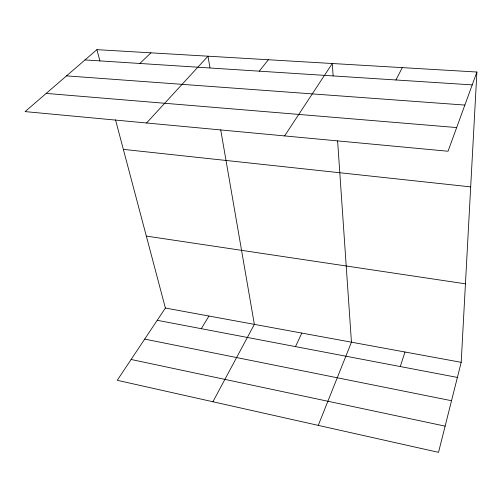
<?xml version="1.0" encoding="UTF-8"?>
<svg xmlns="http://www.w3.org/2000/svg" width="502" height="502" viewBox="0 0 502 502"><rect width="100%" height="100%" fill="white"/><g stroke="black" fill="none" stroke-linecap="round" stroke-linejoin="round"><path stroke-width="0.75" d="M115.523 119.852L165.39 308.04L117.242 380.303L438.522 452.346L461.194 362.325L476.9 72.024L96.917 49.654L25.1 111.607L448.041 151.24L476.9 72.024M400.263 366.548L405.001 352.015M318.262 425.376L351.45 342.182L337.614 140.949M295.496 346.612L301.827 333.077M395.946 79.981L402.297 67.632M212.923 401.757L254.363 324.367L220.717 129.849M201.315 328.691L208.932 316.028M284.603 135.923L332.286 63.509L333.14 75.896M259.283 71.171L268.332 59.744M146.559 122.99L207.972 56.193L209.968 67.714M139.845 63.465L150.926 52.835M85.007 59.933L472.213 84.894M66.521 75.877L464.858 105.075M46.197 93.41L456.669 127.558M123.348 149.37L470.688 186.882M146.32 236.078L465.442 283.837M165.39 308.04L461.194 362.325M157.22 320.301L457.391 377.422M144.695 339.101L451.524 400.715M131.116 359.476L445.123 426.142M96.917 49.654L99.917 60.968"/></g></svg>
